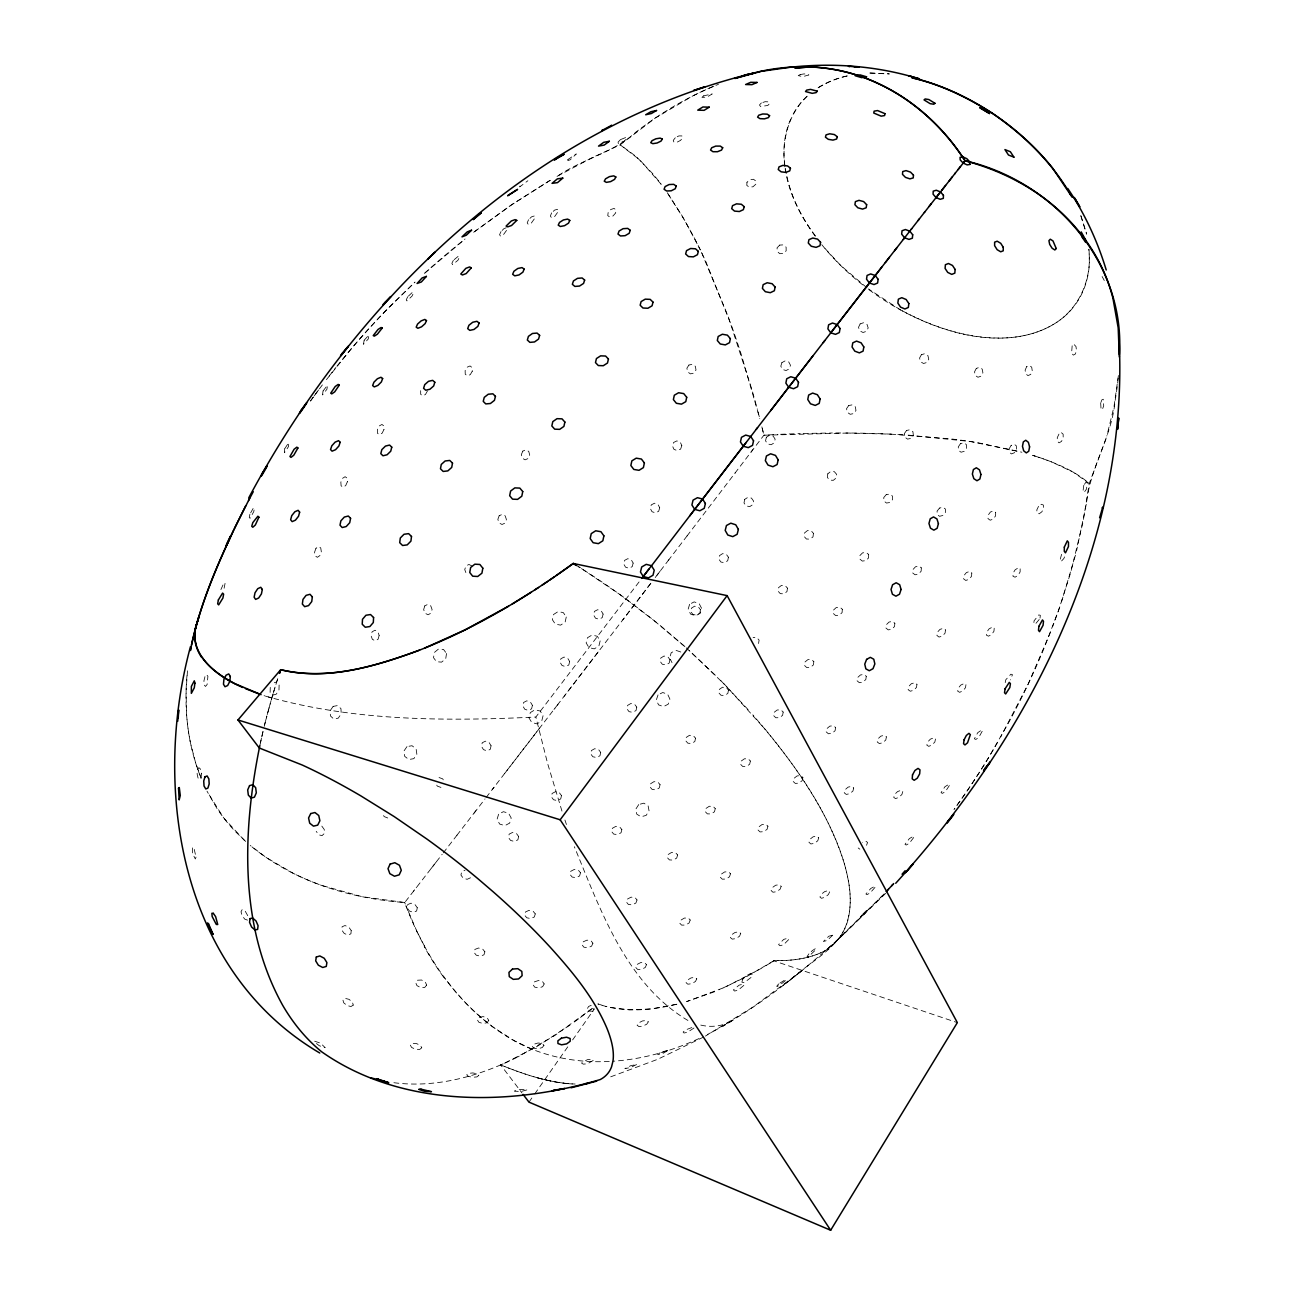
<?xml version="1.0" encoding="UTF-8"?>
<svg xmlns="http://www.w3.org/2000/svg" width="1295" height="1295" viewBox="0 0 1295 1295"><rect width="100%" height="100%" fill="white"/><g stroke="black" fill="none" stroke-linecap="round" stroke-linejoin="round"><path stroke-width="0.75" stroke-dasharray="5 3.75" d="M270.267 687.386L270.121 692.372L272.614 695.205L276.272 694.185L278.975 689.911L279.121 684.909L276.628 682.109L277.373 679.843M186.966 675.812C183.987 709.854 187.807 744.819 200.515 776.692M187.484 670.81L186.108 690.818L186.448 712.234A320.852 254.581 -29 0 0 190.559 743.33L195.691 763.143L201.243 778.327M1118.411 375.518L1114.024 406.517L1106.836 436.01M1040.014 618.136L1040.338 615.303L1038.736 614.915L1034.09 620.823L1033.766 623.656L1035.352 624.06L1039.335 619.35M1086.764 501.116C1090.827 466.378 1112.081 436.01 1115.108 400.641A321.387 253.723 -41.9 0 0 1118.508 374.385M758.546 643.502L759.097 640.151L756.83 637.626L753.091 637.399M1086.262 504.289L1076.566 550.828M1005.228 682.594L1005.794 679.762L1010.909 674.177L1012.48 674.695L1010.343 679.859M259.971 744.965L263.468 729.506M260.424 742.877L261.558 737.713M261.849 736.434L263.047 731.286M519.91 186.059L519.7 186.901L527.874 180.75M264.212 726.398L266.867 715.908M264.585 724.876L265.232 722.302M265.556 721.024L271.06 700.611M1075.449 555.215L1061.495 601.916M267.207 714.63L268.583 709.53M268.923 708.252L273.536 692.226M271.432 699.349L271.804 698.07L264.083 695.658M272.015 697.341L272.452 695.884M272.662 695.14L273.099 693.683M273.358 692.793L276.677 682.028L272.954 683.129M273.747 691.498L274.2 690.025M274.637 688.568L275.09 687.111M1105.898 439.134L1089.241 483.504L1083.073 521.869L1070.674 572.6L1058.582 610.35L1044.256 647.775A1106.108 921.91 7.6 0 1 1009.194 721.639L988.425 757.883A989.461 836.295 9.9 0 1 965.358 793.463L954.383 808.986M220.911 589.549L224.003 582.701L225.071 583.397L223.501 591.2M276.903 681.299L277.761 678.629M1059.812 606.821L1052.576 626.796M866.517 845.295L867.585 842.446L865.886 841.232L862.438 842.333M1050.633 631.863L1028.311 683.776L1000.744 736.92M1061.592 554.309L1059.828 560.897L1061.447 561.123L1063.794 558.598L1065.494 554.827M427.447 390.993L425.472 394.489L422.672 395.865L420.681 394.295L420.665 390.685M997.7 742.245L994.609 747.555A1002.735 846.137 9.6 0 1 960.809 800.002L953.978 809.504M528.975 1102.126L533.572 1095.57M534.722 1093.935L568.246 1046.15M572.617 1039.934L594.437 1008.821M310.509 400.948L313.244 397.176M314.151 395.914L324.397 382.203M265.426 696.095C352.985 721.283 445.545 721.299 535.855 717.041L639.73 581.066M734.977 473.144L763.904 435.201L777.971 434.408M750.938 452.214L752.913 449.624M668.171 560.638L688.114 534.544M687.03 535.968L735.301 472.74M326.421 379.645L352.467 347.368A1022.386 875.695 55.6 0 1 386.218 310.25L415.064 282.067M650.851 583.252L594.955 656.177A1488.861 26.353 -53 0 1 567.275 692.194L553.969 709.482M655.221 577.554L669.385 559.052M558.08 704.14L492.181 789.659M474.051 813.13L485.01 798.934M486.143 797.461L494.107 787.166M456.908 835.275L475.945 810.67M431.041 868.654L442.178 854.295M443.295 852.855L457.88 834.029M436.107 862.13L413.429 891.348M251.991 846.881C294.985 881.717 350.119 898.536 404.736 902.518L416.537 887.334M329.157 376.036L335.907 367.472M336.878 366.242L348.711 351.803A1033.766 884.339 55.9 0 1 390.216 306.17L414.788 282.278M791.164 979.198C811.301 960.372 843.239 946.58 848.694 916.552C852.175 899.054 849.212 880.972 844.437 864.024C827.149 807.481 790.873 759.097 752.8 714.824M884.21 893.825L845.23 932.821M882.656 895.476L833.818 943.31M885.78 893.291L837.881 939.668M693.958 1028.036L687.58 1032.212L684.035 1033.021L683.145 1032.099L685.411 1029.994L693.035 1027.113M843.79 934.148C802.155 972.318 757.543 1008.222 707.345 1034.527M425.035 272.873L464.84 239.186M832.394 944.589L828.12 948.393L833.349 944.33M592.382 1008.303L554.746 1035.531L517.773 1056.963M591.41 1009.08L579.95 1017.854M782.957 985.511L802.916 970.004L752.962 1007.073L705.435 1036.081M785.677 983.439L788.412 981.335M473.679 232.274L512.885 203.898L550.359 180.215M828.12 948.393C850.75 933.549 853.13 903.02 847.982 878.803A382.494 146.011 37.7 0 0 833.737 834.886L829.302 825.287A371.6 142.207 37.6 0 0 812.726 795.049L806.137 784.56A382.333 145.898 37.7 0 0 765.717 729.943L725.103 684.942L689.183 650.446M474.553 231.627L510.133 205.775L550.213 180.296M578.298 1019.084L571.645 1023.94M569.978 1025.138L536.276 1046.943L503.933 1063.503M772.079 961.894L773.779 960.825L957.345 1022.629M773.779 960.825L747.053 976.398L719.372 989.736M770.379 962.946L763.532 967.106M761.816 968.126L725.038 987.243L687.111 1001.44M557.044 176.379L591.702 157.877L620.192 144.83L655.399 117.974L692.696 95.976A341.411 257.236 -63.4 0 1 718.45 84.337M558.274 175.618C582.977 158.929 613.684 152.616 635.732 132.22C660.078 113.393 686.706 97.384 715.212 85.664M731.076 1021.286C721.542 1026.644 709.919 1027.615 699.446 1024.75M703.671 1037.004L657.666 1059.31L608.958 1077.472M516.964 1057.368C479.053 1076.274 436.269 1088.269 393.712 1082.685M470.49 877.783L467.155 879.305L463.189 878.172L460.939 875.048L461.684 871.762L465.018 870.24M698.863 1038.606C671.765 1051.054 642.547 1059.294 612.729 1061.236M503.124 1063.859L500.647 1064.927L521.901 1092.834M591.2 1005.341L588.594 1006.458L587.121 1009.032L588.934 1011.039L592.997 1011.265M714.694 991.695L686.334 1001.666M676.848 1004.208L651.822 1008.805M676.217 1004.37C650.673 1010.456 623.024 1013.046 597.885 1003.916L606.287 1006.571M847.383 75.919L844.372 76.615A179.924 113.361 37.3 0 0 818.699 87.429M650.187 1008.983L629.354 1009.776L608.472 1007.105M761.865 426.864L763.904 435.201L849.067 433.016A327.052 88.044 -2.4 0 1 890.831 434.149L894.376 434.311M780.464 434.294L800.197 433.55M609.249 1061.447C573.021 1063.389 535.871 1055.15 505.196 1035.401M803.272 433.469L832.377 432.983M869.803 73.038L889.098 73.783M835.728 432.967L842.511 432.983M845.926 432.999L890.911 434.149M314.685 1041.212L320.561 1043.187L325.207 1047.704L319.347 1045.745L315.802 1043.074M870.224 73.022L889.357 74.009M890.814 434.149L950.368 438.843A256.442 67.21 -2.3 0 1 977.709 442.68L1020.606 451.858M572.487 1083.996C547.591 1082.312 523.649 1074.219 500.647 1064.927C524.443 1074.51 549.29 1083.089 575.142 1084.028M897.823 434.489L904.736 434.893M908.167 435.104L970.489 441.53L1021.917 452.23M502.347 1033.572C455.824 1002.864 423.627 954.285 404.736 902.518L362.082 896.69L321.419 885.343A323.102 258.142 -28.9 0 1 292.816 873.105L266.365 857.614L250.243 845.441M680.814 652.016L675.86 650.317L671.231 652.729L669.628 657.844L672.008 662.668M247.523 920.13L244.804 919.175L242.1 915.711L241.016 911.745L242.165 909.624L244.884 910.579L248.3 916.682M440.947 787.425L437.305 786.097L435.233 782.649M439.054 777.534L442.696 778.862L444.752 782.293M387.723 817.987L384.162 816.578L382.074 813.017M532.213 1049.274L514.374 1040.792L493.492 1027.421A338.934 259.227 -73.6 0 1 444.039 976.997M902.34 310.849C935.087 328.234 971.897 340.18 1009.355 337.704A181.802 115.174 37.8 0 0 1060.751 319.46C1081.762 303.176 1092.203 275.495 1088.674 249.368M471.979 565.964L468.936 564.458L465.941 565.947L464.743 569.557L466.07 573.167M687.92 1020.46C625.971 983.633 600.524 909.916 574.349 846.736M900.64 310.023L868.492 288.963M578.752 566.854L580.111 567.712M581.471 568.57L619.35 594.13L656.468 622.442M1104.279 280.497L1102.11 276.515M858.196 847.966L859.864 849.196M866.938 287.814L840.536 265.329L823.814 247.167M660.175 625.469L684.327 646.108M245.726 841.442L235.577 831.762A252.671 200.126 -26.9 0 1 216.945 808.42L206.99 791.148M684.893 646.658L652.534 619.285L626.019 598.954A320.869 125.146 37.5 0 0 576.631 565.543M686.253 647.872L717.333 677.107M244.253 840.212L223.646 817.857L207.508 792.151M720.7 680.474L749.692 711.311M821.775 244.658L825.223 248.85A171.07 108.068 37.7 0 0 864.283 286.098M661.227 184.359L639.924 159.997L620.192 144.83L636.153 156.501L652.615 173.579A301.735 86.393 74.4 0 1 660.968 184.036M815.429 235.949C801.896 218.013 791.115 197.455 786.712 175.294M815.202 236.143C801.702 217.77 790.759 197.034 786.194 174.55M321.824 826.113L324.268 829.512L324.365 833.462L322.034 835.647L318.667 834.773L316.223 831.341M593.061 1008.481L593.871 1009.631M667.233 192.696L681.817 215.375L694.136 237.584A231.934 64.96 74.1 0 1 706.099 262.205L731.756 326.372A303.888 87.51 74.2 0 1 741.598 355.526L759.76 418.528M668.188 194.04L685.023 220.878L700.174 249.611M701.518 252.412L728.081 316.207L751.731 389.002M417.217 932.141L405.902 905.723M1080.807 215.488L1086.537 233.408M404.736 902.518L405.286 904.056M564.928 820.026L566.433 824.494M561.965 811.107L547.607 763.467L535.855 717.041M1080.92 216.055L1086.586 234.314M752.589 391.98L757.316 409.155M758.028 411.842L760.003 419.434M762.237 428.273L763.904 435.201M786.292 173.498C780.691 148.747 785.369 121.163 802.026 101.496A180.798 113.895 37.3 0 1 807.319 96.057M785.159 168.722L785.774 172.591M784.851 166.796L784.22 161.082A170.163 107.177 37.6 0 1 791.714 117.068M1089.079 249.077L1089.37 263.986A171.086 108.359 37.6 0 1 1074.332 305.895M828.492 948.685A339.759 130.876 37.3 0 1 773.536 960.582A342.527 131.993 37.3 0 0 828.541 948.717M443.764 977.32A363.28 278.668 -73.1 0 1 424.193 946.532M424.582 946.176A350.556 267.434 -73.9 0 1 417.33 932.06M818.084 87.801A180.798 113.895 37.3 0 1 847.286 75.903M424.436 273.407A1150.122 971.541 58.5 0 1 465.034 239.025M310.46 401.013A1147.37 968.191 58.2 0 1 320.642 387.173M660.029 571.257A1891.364 37.102 -53 0 1 655.367 577.36M650.705 583.462A1891.364 37.102 -53 0 1 622.765 619.916M539.74 727.968A1886.087 36.762 -53.1 0 1 503.205 775.365M567.793 1083.656A294.985 86.279 37.8 0 1 536.405 1077.489M598.144 652.016A1520.087 27.13 -53 0 1 564.102 696.322M806.914 96.429A179.924 113.361 37.3 0 0 797.429 107.275A174.194 109.751 37.5 0 0 791.682 117.036M868.977 289.675A174.857 110.609 37.7 0 0 879.111 296.863A181.073 114.818 37.8 0 0 949.073 330.419C970.182 336.781 992.537 339.873 1014.519 337.169A180.911 114.607 37.8 0 0 1066.611 314.523A175.035 110.852 37.7 0 0 1074.364 305.911M1020.152 568.861L1020.12 571.937L1018.016 575.385L1015.07 577.198L1013.014 576.291L1013.046 573.216L1015.15 569.784L1018.097 567.971L1020.152 568.861M995.677 512.464L995.596 515.847L993.297 519.052L990.157 520.202L988.004 518.631L988.085 515.248L990.384 512.043L993.524 510.894L995.677 512.464M868.67 554.519L868.573 557.902L865.918 560.622L862.276 561.075L859.767 558.987L859.88 555.587L862.519 552.884L866.161 552.431L868.67 554.519M567.922 159.528L567.857 160.629L570.269 159.771L576.291 153.943L567.922 159.528M921.328 567.874L921.15 571.192L918.543 574.057L915.047 574.786L912.7 572.957L912.878 569.638L915.484 566.789L918.981 566.044L921.328 567.874M746.972 182.271L746.794 185.363L749.287 187.225L753.01 186.755L755.794 184.23L755.989 181.138L753.496 179.277L749.756 179.746L746.972 182.271M842.349 609.297L842.074 612.616L839.289 615.206L835.599 615.53L833.203 613.409L833.462 610.091L836.262 607.517L839.937 607.177L842.349 609.297M971.8 573.021L971.541 576.291L969.048 579.367L965.762 580.435L963.642 578.881L963.917 575.611L966.41 572.552L969.68 571.467L971.8 573.021M1100.669 403.101L1101.09 409.673L1102.482 409.139L1103.696 405.853L1103.275 399.265L1101.883 399.831L1100.669 403.101M201.453 773.245L201.113 777.518L199.689 779.477L198.022 777.971L197.115 773.86L197.471 769.57L198.896 767.627L200.547 769.149L201.453 773.245M994.204 628.237L993.945 631.28L991.549 634.582L988.457 636.185L986.45 635.181L986.725 632.138L989.105 628.852L992.197 627.233L994.204 628.237M351.22 930.522L350.913 933.808L348.015 935.039L344.227 933.468L341.767 930.037L342.09 926.751L344.988 925.536L348.776 927.107L351.22 930.522M894.861 623.267L894.537 626.505L891.786 629.257L888.224 629.888L885.942 628.043L886.282 624.789L889.018 622.053L892.579 621.422L894.861 623.267M827.78 473.857L827.359 477.434L829.658 480.105L833.332 480.316L836.23 477.936L836.651 474.358L834.352 471.688L830.678 471.477L827.78 473.857M945.463 629.92L945.075 633.109L942.404 636.072L939.037 637.059L936.932 635.489L937.337 632.3L940.008 629.354L943.375 628.366L945.463 629.92M813.454 533.346L813.001 536.842L810.071 539.173L806.38 538.995L804.098 536.389L804.551 532.909L807.465 530.578L811.156 530.756L813.454 533.346M608.164 212.493L607.76 215.617L609.783 217.042L613.037 215.957L615.627 212.995L616.048 209.871L614.04 208.43L610.771 209.515L608.164 212.493M866.274 676.298L865.821 679.503L862.939 682.141L859.313 682.692L857.096 680.798L857.549 677.609L860.43 674.97L864.04 674.436L866.274 676.298M916.957 684.262L916.504 687.37L913.736 690.267L910.272 691.222L908.151 689.701L908.604 686.593L911.356 683.711L914.82 682.756L916.957 684.262M787.457 588.14L786.971 591.556L783.977 593.838L780.27 593.644L777.987 591.087L778.489 587.687L781.468 585.405L785.175 585.599L787.457 588.14M813.843 661.68L813.357 664.95L810.395 667.378L806.688 667.54L804.405 665.339L804.907 662.053L807.87 659.641L811.577 659.479L813.843 661.68M446.532 653.457L445.723 658.718L441.579 662.134L436.528 661.713L433.534 657.714L434.343 652.47L438.471 649.054L443.521 649.459L446.532 653.457M965.957 684.699L965.487 687.71L962.865 690.866L959.66 692.323L957.717 691.222L958.187 688.228L960.793 685.071L963.998 683.614L965.957 684.699M783.184 712.088L782.601 715.326L779.541 717.673L775.786 717.754L773.552 715.536L774.151 712.315L777.21 709.968L780.95 709.887L783.184 712.088M835.631 727.596L835.048 730.752L832.037 733.31L828.363 733.763L826.194 731.853L826.777 728.697L829.787 726.155L833.446 725.702L835.631 727.596M728.47 690.057L727.855 693.359L724.747 695.512L720.959 695.253L718.709 692.712L719.34 689.409L722.448 687.256L726.22 687.532L728.47 690.057M249.919 514.212L249.255 517.595L250.113 518.259L253.739 511.703L254.403 508.336L253.561 507.656L249.919 514.212M728.405 557.206L727.725 560.703L724.633 562.694L720.927 562.046L718.806 559.116L719.486 555.636L722.578 553.645L726.268 554.292L728.405 557.206M700.449 609.718L699.769 613.166L696.661 615.141L692.922 614.494L690.769 611.612L691.449 608.181L694.557 606.206L698.296 606.837L700.449 609.718M886.395 736.871L885.796 739.931L882.866 742.715L879.321 743.557L877.249 741.986L877.864 738.927L880.794 736.159L884.323 735.301L886.395 736.871M417.281 907.73L416.634 910.984L413.38 912.36L409.43 911.049L407.099 907.811L407.747 904.557L411.001 903.182L414.95 904.493L417.281 907.73M744.706 499.384L743.994 502.929L746.082 505.908L749.756 506.604L752.848 504.613L753.56 501.068L751.472 498.089L747.798 497.393L744.706 499.384M669.936 659.576L669.24 662.975L666.083 664.918L662.312 664.254L660.142 661.373L660.838 657.973L663.995 656.047L667.751 656.711L669.936 659.576M695.528 738.182L694.848 741.452L691.643 743.524L687.823 743.184L685.605 740.643L686.285 737.373L689.474 735.317L693.294 735.641L695.528 738.182M636.768 707.119L636.055 710.486L632.85 712.363L629.046 711.651L626.877 708.77L627.589 705.403L630.794 703.541L634.582 704.237L636.768 707.119M750.372 761.023L749.692 764.196L746.519 766.462L742.731 766.478L740.53 764.244L741.226 761.055L744.382 758.805L748.17 758.789L750.372 761.023M566.255 617.019L565.122 622.183L560.589 625.129L555.312 624.093L552.382 619.706L553.515 614.526L558.048 611.596L563.325 612.632L566.255 617.019M491.064 745.774L490.287 749.287L487.163 750.89L483.488 749.643L481.449 746.276L482.242 742.763L485.366 741.177L489.024 742.407L491.064 745.774M935.492 739.008L934.844 741.986L932.028 745.03L928.709 746.341L926.848 745.175L927.511 742.213L930.312 739.186L933.614 737.859L935.492 739.008M600.702 752.411L599.957 755.746L596.704 757.543L592.867 756.766L590.666 753.852L591.427 750.517L594.664 748.72L598.517 749.497L600.702 752.411M766.365 437.241L765.555 440.818L767.547 443.91L771.189 444.719L774.329 442.744L775.122 439.151L773.131 436.059L769.505 435.266L766.365 437.241M802.9 777.518L802.188 780.626L799.064 783.086L795.324 783.443L793.204 781.5L793.916 778.392L797.04 775.948L800.763 775.575L802.9 777.518M532.407 705.322L531.597 708.818L528.457 710.453L524.799 709.271L522.791 705.969L523.601 702.473L526.757 700.838L530.4 702.019L532.407 705.322M561.48 795.583L560.719 798.902L557.417 800.618L553.532 799.743L551.33 796.781L552.107 793.463L555.393 791.747L559.278 792.621L561.48 795.583M660.061 784.657L659.317 787.878L656.031 789.869L652.162 789.448L649.944 786.874L650.705 783.653L653.975 781.662L657.86 782.083L660.061 784.657M518.647 836.505L517.87 839.824L514.552 841.459L510.618 840.471L508.385 837.428L509.178 834.126L512.496 832.491L516.414 833.478L518.647 836.505M204.95 676.654L203.93 680.879L204.157 684.942L205.484 686.447L207.119 684.521L207.912 676.265L206.601 674.744L204.95 676.654M569.654 661.486L568.813 664.966L565.656 666.634L562.03 665.5L560.055 662.231L560.897 658.734L564.053 657.067L567.679 658.216L569.654 661.486M543.058 715.73L541.747 721.04L537.069 723.856L531.792 722.561L528.991 717.883L530.319 712.59L534.981 709.773L540.258 711.068L543.058 715.73M600.152 640.912L598.857 646.124L594.211 648.876L588.966 647.549L586.166 642.951L587.461 637.755L592.09 635.003L597.351 636.314L600.152 640.912M715.261 808.614L714.484 811.755L711.198 813.94L707.345 813.859L705.192 811.577L705.985 808.436L709.255 806.283L713.092 806.348L715.261 808.614M603.114 614.089L602.24 617.602L599.083 619.285L595.49 618.168L593.563 614.898L594.437 611.386L597.61 609.718L601.204 610.835L603.114 614.089M853.696 787.975L852.936 791.002L849.844 793.673L846.25 794.418L844.243 792.799L845.004 789.788L848.095 787.117L851.689 786.373L853.696 787.975M621.859 829.545L621.033 832.734L617.666 834.627L613.733 834.109L611.531 831.487L612.357 828.298L615.724 826.42L619.641 826.938L621.859 829.545M742.634 979.392L741.905 982.177L744.236 982.63L751.602 977.029L752.346 974.245L750.032 973.775L746.001 975.912L742.634 979.392M633.158 563.098L632.235 566.611L629.062 568.295L625.517 567.145L623.656 563.875L624.595 560.363L627.767 558.695L631.312 559.828L633.158 563.098M767.935 826.226L767.093 829.286L763.84 831.649L760.052 831.924L757.98 829.949L758.821 826.89L762.075 824.526L765.847 824.251L767.935 826.226M580.484 872.765L579.61 875.922L576.162 877.686L572.163 877.055L569.962 874.368L570.852 871.227L574.284 869.447L578.282 870.094L580.484 872.765M379.16 635.44L378.091 639.212L375.291 640.831L372.361 639.341L371.034 635.635L372.102 631.847L374.919 630.244L377.849 631.733L379.16 635.44M982.177 731.303L978.761 737.486L975.863 739.429L974.374 738.797L977.774 732.646L980.671 730.704L982.177 731.303M677.593 854.927L676.718 858.035L673.319 860.09L669.418 859.912L667.281 857.598L668.171 854.506L671.555 852.45L675.456 852.628L677.593 854.927M689.587 604.296L688.131 609.362L690.623 614.121L695.609 615.772L700.142 613.361L701.582 608.294L699.106 603.551L694.136 601.884L689.587 604.296M659.705 507.737L658.686 511.25L655.497 512.885L652 511.703L650.252 508.368L651.288 504.872L654.477 503.221L657.973 504.419L659.705 507.737M902.777 791.553L901.919 794.466L898.908 797.38L895.525 798.594L893.744 797.38L894.602 794.466L897.597 791.553L900.98 790.338L902.777 791.553M284.69 448.766L284.431 452.748L288.51 446.565L288.769 442.582L284.69 448.766M535.272 913.881L534.349 916.957L530.821 918.576L526.757 917.783L524.54 915.047L525.479 911.971L528.991 910.353L533.038 911.146L535.272 913.881M424.76 605.914L423.659 609.589L425.019 613.247L428.062 614.736L430.992 613.183L432.093 609.524L430.733 605.866L427.706 604.376L424.76 605.914M1083.802 485.236L1082.911 491.938L1084.498 491.906L1086.473 489.089L1087.379 482.371L1085.777 482.42L1083.802 485.236M498.607 814.215L497.07 819.33L499.66 824.057L504.872 825.627L509.647 823.118L511.201 817.987L508.611 813.26L503.399 811.69L498.607 814.215M1072.163 345.814L1071.58 353.227L1073.377 355.121L1075.417 353.956L1076.485 350.395L1075.983 346.526L1074.186 344.632L1072.163 345.814M484.88 951.809L483.974 954.787L480.396 956.196L476.269 955.192L474.019 952.375L474.941 949.397L478.502 948.005L482.614 949.008L484.88 951.809M781.905 362.616L780.804 366.177L782.536 369.464L786.081 370.548L789.367 368.8L790.468 365.239L788.736 361.936L785.191 360.852L781.905 362.616M818.699 837.784L817.776 840.746L814.539 843.32L810.88 843.968L808.954 842.317L809.877 839.354L813.114 836.797L816.756 836.149L818.699 837.784M730.493 873.769L729.522 876.764L726.123 879.03L722.286 879.192L720.263 877.184L721.234 874.19L724.633 871.94L728.47 871.762L730.493 873.769M658.038 694.897L656.306 700.012L658.556 704.868L663.477 706.601L668.171 704.221L669.903 699.106L667.653 694.266L662.749 692.517L658.038 694.897M681.817 445.593L680.62 449.09L677.382 450.644L673.983 449.349L672.429 445.949L673.627 442.453L676.88 440.899L680.264 442.194L681.817 445.593M315.964 548.287L314.572 552.188L315.154 555.911L317.372 557.303L319.93 555.539L321.322 551.67L320.739 547.947L318.521 546.539L315.964 548.287M499.158 515.782L497.847 519.344L499.044 522.953L502.055 524.475L505.099 523.05L506.41 519.505L505.212 515.896L502.201 514.358L499.158 515.782M637.027 899.976L635.91 903.004L632.332 904.865L628.383 904.46L626.391 902.032L627.525 899.021L631.086 897.16L635.036 897.564L637.027 899.976M949.332 785.563L945.431 791.553L942.436 793.366L941.06 792.686L944.945 786.712L947.94 784.899L949.332 785.563M323.054 390.977L322.504 394.959L326.939 389.212L327.522 385.214L323.054 390.977M781.176 886.33L780.092 889.228L776.676 891.672L772.969 892.239L771.124 890.588L772.225 887.69L775.624 885.246L779.331 884.695L781.176 886.33M690.219 920.033L689.102 922.963L685.541 925.067L681.639 925.132L679.681 923.108L680.798 920.195L684.343 918.074L688.244 918.009L690.219 920.033M196.031 857.112L195.318 858.957L192.372 853.162L192.583 847.092L194.088 848.727L196.031 857.112M551.638 212.882L550.359 216.038L551.508 217.689L554.389 216.912L558.598 210.988L557.465 209.321L554.584 210.098L551.638 212.882M740.724 933.42L739.558 936.204L736.046 938.567L732.242 939.134L730.38 937.564L731.562 934.796L735.058 932.432L738.862 931.866L740.724 933.42M522.824 451.113L521.318 454.61L522.273 458.22L525.122 459.822L528.198 458.495L529.704 455.014L528.748 451.405L525.899 449.786L522.824 451.113M528.57 219.713L527.211 222.821L528.231 224.391L531.015 223.485L535.304 217.544L534.301 215.974L531.517 216.864L528.57 219.713M364.17 340.261L363.442 344.308L368.233 339.015L368.994 334.952L364.17 340.261M347.368 481.805L345.716 485.56L343.11 487.228L341.103 485.819L340.844 482.145L342.511 478.357L345.117 476.706L347.125 478.13L347.368 481.805M1026.676 366.647L1025.138 370.127L1025.689 373.834L1028.003 375.599L1030.723 374.401L1032.261 370.92L1031.71 367.197L1029.395 365.433L1026.676 366.647M592.9 943.229L591.605 946.143L587.865 947.778L583.867 947.179L581.957 944.686L583.268 941.773L587.007 940.138L590.989 940.737L592.9 943.229M646.513 964.694L645.234 967.494L641.511 969.421L637.528 969.356L635.635 967.333L636.913 964.532L640.636 962.606L644.602 962.671L646.513 964.694M501.019 231.578L499.579 234.67L500.469 236.111L503.156 235.075L507.494 229.069L506.62 227.612L503.933 228.648L501.019 231.578M829.674 891.834L828.379 894.586L824.996 897.257L821.499 898.293L819.945 897.063L821.24 894.311L824.624 891.64L828.104 890.604L829.674 891.834M1058.954 434.1L1057.27 437.678L1057.319 441.287L1059.067 442.841L1061.511 441.401L1063.195 437.823L1063.146 434.214L1061.382 432.659L1058.954 434.1M407.731 296.749L406.274 299.825L406.938 300.909L412.053 296.086L413.51 293.01L412.862 291.909L407.731 296.749M1038.525 506.345L1036.809 509.971L1037.085 513.063L1039.189 513.807L1041.908 511.768L1043.64 508.126L1043.349 505.018L1041.245 504.289L1038.525 506.345M453.347 260.311L451.858 263.387L452.603 264.633L457.961 260.263L459.45 257.187L458.721 255.924L453.347 260.311M860.139 323.912L858.52 327.295L859.718 330.84L863.053 332.491L866.565 331.277L868.184 327.894L866.986 324.349L863.652 322.698L860.139 323.912M913.687 837.525L909.284 843.32L906.225 845.036L904.995 844.34L909.381 838.577L912.441 836.861L913.687 837.525M383.951 429.568L382.106 433.21L379.419 434.731L377.46 433.242L377.395 429.6L379.241 425.958L381.928 424.452L383.887 425.942L383.951 429.568M696.775 978.874L695.447 981.481L691.757 983.698L687.855 984.2L686.059 982.711L687.402 980.105L691.077 977.903L694.962 977.401L696.775 978.874M976.3 368.427L974.552 371.794L975.248 375.453L977.968 377.25L981.141 376.149L982.905 372.782L982.209 369.124L979.473 367.327L976.3 368.427M921.376 354.733L919.58 358.035L920.47 361.661L923.513 363.49L926.945 362.438L928.758 359.12L927.868 355.477L924.808 353.664L921.376 354.733M544.175 983.941L542.67 986.677L538.752 987.988L534.705 987.13L532.925 984.572L534.43 981.853L538.348 980.558L542.378 981.416L544.175 983.941M472.27 371.212L470.295 374.627L467.382 375.874L465.245 374.223L465.132 370.629L467.123 367.197L470.053 365.951L472.173 367.618L472.27 371.212M788.655 939.603L783.507 944.783L779.978 945.722L778.586 944.541L783.718 939.377L787.247 938.422L788.655 939.603M1011.152 445.399L1009.161 448.75L1009.307 452.279L1011.508 453.93L1014.487 452.7L1016.478 449.333L1016.316 445.804L1014.115 444.169L1011.152 445.399M874.967 887.431L870.062 893L866.97 894.651L865.918 893.987L870.823 888.451L873.915 886.8L874.967 887.431M638.743 804.551L635.829 809.1L636.784 814.166L641.057 816.773L646.14 815.397L649.054 810.848L648.099 805.798L643.825 803.175L638.743 804.551M688.924 365.044L686.9 368.185L687.548 371.843L690.478 373.883L693.974 373.106L695.998 369.965L695.35 366.307L692.42 364.267L688.924 365.044M648.277 1021.836L646.788 1024.167L642.887 1026.126L638.872 1026.563L637.124 1025.203L638.645 1022.872L642.53 1020.929L646.513 1020.492L648.277 1021.836M960.437 443.699L958.284 446.888L958.543 450.417L961.084 452.23L964.419 451.259L966.588 448.07L966.313 444.525L963.755 442.728L960.437 443.699M808.922 953.865L807.044 956.633L807.918 957.183L816.417 949.122L815.559 948.539L812.451 950.514L808.922 953.865M406.986 746.6L403.959 750.987L404.704 756.345L408.799 759.517L413.833 758.66L416.86 754.257L416.116 748.898L412.02 745.726L406.986 746.6M333.139 706.406L330.16 710.696L330.403 715.908L333.754 719L338.238 718.158L341.216 713.869L340.957 708.656L337.606 705.565L333.139 706.406M848.727 405.545L846.574 408.621L847.189 412.231L850.184 414.287L853.826 413.558L855.963 410.483L855.364 406.857L852.353 404.817L848.727 405.545M906.581 430.474L904.363 433.566L904.784 437.127L907.568 439.118L911.113 438.341L913.331 435.249L912.91 431.672L910.11 429.697L906.581 430.474M488.765 1020.379L487.033 1022.726L482.922 1023.519L478.875 1022.257L477.256 1019.715L479.021 1017.368L483.1 1016.591L487.13 1017.838L488.765 1020.379M543.949 1045.356L542.281 1047.542L538.17 1048.772L534.009 1048.286L532.261 1046.392L533.945 1044.207L538.056 1042.993L542.2 1043.462L543.949 1045.356M743.832 985.382L738.15 990.157L734.605 991.047L733.407 989.93L739.089 985.155L742.634 984.281L743.832 985.382M675.294 137.756L673.254 140.378L673.967 142.223L676.994 142.223L680.555 140.394L682.594 137.788L681.898 135.926L678.871 135.91L675.294 137.756M832.717 935.168L827.246 940.461L823.361 941.497L828.816 936.22L832.717 935.168M939.522 508.061L937.111 511.072L937.111 514.487L939.539 516.3L942.97 515.459L945.399 512.448L945.382 509.032L942.954 507.219L939.522 508.061M861.839 915.063C853.373 926.783 879.515 897.322 861.839 915.063M426.638 985.123L424.728 987.454L420.697 987.648L416.941 985.608L415.646 982.533L417.573 980.218L421.587 980.024L425.343 982.047L426.638 985.123M886.233 494.641L883.773 497.523L883.87 500.987L886.492 503.043L890.102 502.46L892.579 499.579L892.465 496.098L889.827 494.059L886.233 494.641M593.223 1060.443L587.412 1063.826L583.252 1064.134L581.52 1063.049L587.331 1059.682L591.475 1059.375L593.223 1060.443M761.379 102.953L759.469 104.96L760.553 106.514L767.789 105.462L769.716 103.471L768.631 101.9L765.183 101.69L761.379 102.953M620.483 139.617L618.087 142.061L618.282 143.47L624.449 140.993L626.829 138.549L626.667 137.141L620.483 139.617M779.736 245.079L777.097 247.766L777.113 251.327L779.784 253.69L783.524 253.48L786.146 250.793L786.13 247.232L783.475 244.868L779.736 245.079M703.557 95.879L701.971 97.4L706.973 97.093L712.218 93.92L703.557 95.879M778.716 983.909C769.117 994.139 799.776 970.02 778.716 983.909M421.749 1047.768L419.774 1049.403L415.582 1049.274L411.632 1047.461L410.24 1045.033L412.231 1043.414L416.407 1043.543L420.357 1045.34L421.749 1047.768M478.778 1075.433L476.948 1076.89L472.643 1077.294L468.401 1076.42L466.734 1074.785L468.58 1073.345L472.869 1072.94L477.094 1073.814L478.778 1075.433M660.126 1052.722L657.65 1054.583L662.279 1053.822L669.11 1049.776L660.126 1052.722M636.557 1064.555L630.665 1067.517L624.886 1068.618L630.778 1065.656L636.557 1064.555M353.244 1005.098L351.026 1006.523L347.06 1005.551L343.677 1002.751L342.867 999.772L345.085 998.364L349.035 999.335L352.418 1002.12L353.244 1005.098M732.954 1020.136L723.063 1026.077L732.954 1020.136M526.806 1089.937L520.655 1091.62L514.471 1091.07L520.606 1089.386L526.806 1089.937M800.245 74.543L798.206 75.612L802.884 76.632L808.922 74.916L804.244 73.88L800.245 74.543M1034.883 456.034L1032.601 455.306A324.932 86.992 -2.5 0 1 1051.928 462.088L1073.345 472.206L1089.241 483.504C1073.733 469.972 1054.195 462.364 1034.883 456.034"/><path stroke-width="1.5" d="M1119.414 354.571C1125.468 262.059 1052.819 180.539 965.05 160.774C950.303 137.998 931.574 117.715 909.527 101.819A339.177 254.047 -63.6 0 0 875.954 82.508C837.282 64.685 792.605 62.532 751.715 73.54C530.675 127.978 353.794 301.233 248.737 497.863M1119.349 356.999L1118.184 327.829L1112.891 297.996A250.793 195.642 -43.6 0 0 1103.032 269.991C1093.498 249.174 1079.82 230.38 1063.373 214.501A319.088 250.291 -41.6 0 0 1040.371 195.48C1017.643 179.438 991.889 167.913 965.05 160.774C933.339 110.852 880.211 73.248 820.447 67.599A273.018 203.25 -61.9 0 0 791.067 67.13L761.25 71.322L734.832 78.477M178.241 717.964L178.678 709.87L177.69 721.299M190.948 647.678L190.397 650.576C198.621 608.585 215.617 568.894 233.521 530.238M191.514 644.861C202.069 596.04 223.598 550.245 245.742 505.762M259.874 745.451C242.343 831.163 238.96 926.475 282.65 1005.244A282.019 193.376 -71.8 0 0 321.791 1051.88C401.499 1107.856 509.955 1106.302 600.135 1079.593A260.635 75.952 37.5 0 0 611.58 1066.74L612.988 1061.026A268.178 78.121 37.6 0 0 606.869 1028.117C593.871 997.571 572.293 971.703 550.262 947.276A267.45 77.684 37.5 0 0 493.104 891.737L478.033 878.803A260.489 75.871 37.5 0 0 426.864 839.031L394.247 816.627L360.803 795.858A290.031 83.576 37.5 0 0 302.302 765.054L259.324 748.024L237.972 719.971L280.691 669.709C327.489 680.911 375.744 666.31 419.564 650.122M190.478 646.593C151.402 791.245 181.365 971.606 319.768 1053.013M196.403 624.578C187.257 654.817 218.628 677.398 242.845 687.483M279.493 673.319L280.206 671.166M279.51 673.287L280.691 669.709C327.052 680.943 375.081 666.407 418.56 650.511C473.921 628.933 525.284 598.209 573.297 563.471L727.126 595.619L957.345 1022.629L830.662 1230.25L528.975 1102.126L523.067 1094.372M234.298 528.587L249.644 498.365M248.559 500.501L253.253 491.711M1102.207 507.883L1102.79 507.09L1099.601 517.773M830.662 1230.25L560.168 819.784L727.126 595.619M643.275 576.518L648.471 577.861L653.004 575.239L654.234 570.188L651.434 565.688L646.237 564.345L641.705 566.951L640.475 572.001L643.275 576.518L693.197 511.331A906.743 9.211 -52.7 0 1 746.098 442.518M641.753 578.412L648.795 569.217M757.51 427.706L689.62 515.993M756.28 429.292L776.207 403.441A836.602 8.725 -52.7 0 1 804.907 366.258L824.818 340.52M823.215 342.592L889.422 257.284M885.311 262.561L896.868 247.701M903.327 239.429L911.631 228.794M894.554 250.696L904.137 238.377M929.065 206.488L931.348 203.59M924.371 212.493L952.375 176.816M918.074 220.538L924.727 212.024M911.211 229.328L919.434 218.79M941.805 190.252L945.577 185.444M935.702 198.022L939.83 192.761M949.203 180.847L955.37 173.028M963.464 162.781L965.05 160.774L954.739 173.821M958.073 169.596L960.469 166.569M902.065 874.222L905.173 870.693M895.719 883.271C1029.687 735.965 1130.146 540.679 1118.961 337.186M891.607 885.845L893.712 883.546M886.476 891.381L892.822 884.534M886.33 891.559L888.451 889.276M430.248 256.62C420.972 265.702 441.886 245.5 432.579 254.597M576.032 565.154L573.297 563.471L556.283 575.514M554.568 576.712L549.371 580.257M547.639 581.423L542.216 585.049M534.819 589.889L538.526 587.477M531.096 592.284L512.27 603.956M508.466 606.238L464.921 629.969L425.003 647.969M602.677 130.099L601.77 130.601L611.661 125.291L610.738 125.793M734.945 78.396L751.715 73.54M571.063 1087.8L596.655 1081.147M588.577 1083.267L585.291 1083.721M792.394 67.049C832.086 62.953 872.587 65.737 911.081 76.437M378.609 1079.043L376.829 1078.945L388.775 1082.83L387.043 1081.778M854.457 67.146L859.346 67.162L848.387 66.239L849.439 66.644M384.793 1081.195L370.71 1077.829M911.89 77.894C940.51 84.24 967.187 97.4 991.873 112.973A174.372 109.978 37.4 0 1 1007.963 124.482A171.021 108.003 37.4 0 1 1052.527 167.978L1072.179 197.293M237.972 719.971L560.168 819.784M261.104 694.654L235.172 683.776A357.906 107.517 -4.2 0 1 202.117 657.358M259.34 694.055L245.419 688.616M1068.1 190.397C1048.837 159.269 1022.014 133.498 991.873 112.973A179.762 113.151 37.4 0 0 913.218 77.975M1067.744 188.471C1084.692 213.319 1097.545 241.242 1106.221 269.991M1069.168 191.951L1070.884 195.383M195.885 626.278L199.317 615.368L195.351 628.755L194.752 637.01A368.784 110.285 -3.6 0 0 195.594 643.162M573.297 563.487A320.869 125.146 37.5 0 1 576.631 565.543M832.102 331.115A907.261 9.227 -52.7 0 1 881.765 267.11M201.631 657.423A381.523 114.446 -3.9 0 1 195.513 643.178M770.703 410.564A844.842 8.774 -52.7 0 1 812.855 355.979M1003.253 247.296L1003.236 250.809L1000.695 251.797L997.134 249.676L994.625 245.678L994.641 242.165L997.182 241.194L1000.744 243.314L1003.253 247.296M1064.328 547.121L1064.28 551.298L1065.477 552.852L1068.456 546.571L1068.488 542.395L1067.307 540.824L1064.328 547.121M1117.634 427.9L1117.585 429.325L1118.75 418.058L1117.634 427.9M943.44 195.351L943.31 198.378L940.219 199.3L935.977 197.552L933.08 194.169L933.226 191.142L936.317 190.235L940.542 191.968L943.44 195.351M373.591 617.537L373.316 622.523L369.868 626.537L365.271 627.249L362.228 624.239L362.503 619.269L365.951 615.254L370.532 614.542L373.591 617.537M912.522 774.831L912.214 778.894L914.189 780.286L917.265 778.214L919.66 773.876L919.984 769.813L918.025 768.404L914.934 770.476L912.522 774.831M955.111 269.441L954.82 273.132L951.76 274.378L947.73 272.419L945.091 268.421L945.399 264.714L948.458 263.5L952.489 265.459L955.111 269.441M913.461 175.116L913.234 177.917L909.916 178.856L905.464 177.383L902.485 174.339L902.728 171.555L906.047 170.616L910.482 172.105L913.461 175.116M178.516 788.105L179.179 799.905L180.28 795.454L179.277 787.522L178.516 788.105M230.316 676.443L229.862 681.251L227.661 685.524L225.022 686.738L223.468 684.213L223.905 679.438L226.091 675.181L228.746 673.934L230.316 676.443M912.7 234.767L912.36 238.183L908.993 239.413L904.557 237.746L901.676 234.152L902.032 230.753L905.399 229.523L909.818 231.19L912.7 234.767M1038.898 626.327L1038.477 630.341L1039.529 631.685L1043.074 625.291L1043.495 621.292L1042.459 619.933L1038.898 626.327M250.016 918.608L249.546 922.315L251.586 927.01L254.921 929.956L257.608 929.421L258.077 925.698L256.038 920.988L252.703 918.058L250.016 918.608M411.502 536.47L410.92 541.132L407.213 544.887L402.567 545.503L399.702 542.654L400.317 537.992L404.008 534.268L408.637 533.637L411.502 536.47M312.338 596.882L311.739 601.576L308.55 605.623L304.665 606.659L302.35 604.069L302.965 599.391L306.122 595.344L310.007 594.308L312.338 596.882M908.847 303.564L908.329 307.465L904.897 308.971L900.559 307.142L897.84 303.079L898.374 299.161L901.806 297.688L906.144 299.501L908.847 303.564M194.914 683.161L194.282 687.823L191.336 693.359L191.369 686.366L194.315 680.814L194.914 683.161M878.123 279.299L877.605 283.038L873.995 284.56L869.398 282.957L866.533 279.186L867.067 275.446L870.677 273.941L875.258 275.527L878.123 279.299M866.646 204.675L866.193 207.783L862.567 209.094L857.889 207.815L854.91 204.723L855.38 201.631L859.006 200.337L863.668 201.599L866.646 204.675M964.111 739.736L963.545 743.67L964.969 744.933L967.543 742.796L970.36 734.621L968.935 733.342L966.345 735.463L964.111 739.736M1005.098 688.778L1004.515 692.712L1005.665 693.958L1009.825 687.564L1010.424 683.647L1009.291 682.384L1005.098 688.778M316.304 957.037L315.689 960.874L318.343 965.196L322.73 967.494L326.275 966.426L326.907 962.606L324.236 958.268L319.849 955.953L316.304 957.037M863.814 346.963L863.101 351.123L859.378 352.871L854.797 351.155L852.061 346.995L852.79 342.835L856.529 341.103L861.094 342.819L863.814 346.963M840.034 328.525L839.338 332.572L835.502 334.353L830.759 332.815L827.893 328.865L828.606 324.818L832.458 323.038L837.185 324.576L840.034 328.525M482.825 568.181L481.934 573.167L477.725 576.485L472.675 576.194L469.745 572.471L470.652 567.501L474.844 564.183L479.878 564.474L482.825 568.181M820.577 242.327L819.962 245.726L816.109 247.361L811.269 246.26L808.29 243.055L808.922 239.656L812.774 238.037L817.598 239.138L820.577 242.327M452.505 463.092L451.712 467.43L447.843 470.894L443.181 471.445L440.462 468.774L441.271 464.452L445.124 460.988L449.77 460.437L452.505 463.092M218.386 599.909L217.657 603.81L218.677 604.894L222.902 598.063L223.63 594.162L222.594 593.094L218.386 599.909M884.954 113.652L884.598 115.546L881.167 116.162L873.769 113.037L874.125 111.16L877.557 110.561L884.954 113.652M1029.59 446.84L1028.748 451.227L1026.32 452.894L1023.714 450.854L1022.467 446.306L1023.325 441.919L1025.753 440.251L1028.359 442.307L1029.59 446.84M262.302 589.435L261.428 593.887L258.66 598.015L255.633 599.391L254.128 597.222L255.018 592.786L257.754 588.675L260.781 587.283L262.302 589.435M350.573 518.356L349.715 522.727L346.234 526.531L342.22 527.551L340.002 525.203L340.876 520.849L344.324 517.061L348.339 516.025L350.573 518.356M798.497 382.333L797.639 386.687L793.576 388.727L788.704 387.237L785.871 383.126L786.729 378.771L790.792 376.748L795.664 378.221L798.497 382.333M775.106 287.037L774.361 290.76L770.315 292.686L765.361 291.715L762.399 288.38L763.143 284.673L767.174 282.747L772.128 283.718L775.106 287.037M522.743 491.55L521.804 496.212L517.579 499.368L512.545 499.158L509.663 495.694L510.618 491.032L514.827 487.891L519.845 488.102L522.743 491.55M820.107 398.989L819.217 403.425L815.235 405.416L810.476 403.781L807.756 399.475L808.663 395.04L812.645 393.081L817.388 394.716L820.107 398.989M730.364 338.626L729.522 342.673L725.346 344.907L720.279 344.001L717.317 340.504L718.175 336.473L722.351 334.256L727.385 335.146L730.364 338.626M644.392 462.946L643.388 467.624L639.018 470.312L633.822 469.438L630.859 465.52L631.863 460.842L636.234 458.171L641.413 459.045L644.392 462.946M686.706 397.29L685.783 401.66L681.494 404.137L676.362 403.279L673.384 399.588L674.323 395.218L678.612 392.741L683.728 393.599L686.706 397.29M603.891 535.855L602.839 540.792L598.387 543.641L593.142 542.718L590.18 538.558L591.248 533.621L595.7 530.788L600.945 531.711L603.891 535.855M753.528 440.753L752.524 445.367L748.283 447.633L743.281 446.225L740.449 441.951L741.468 437.322L745.71 435.071L750.712 436.496L753.528 440.753M564.879 422.057L563.908 426.411L559.683 429.357L554.681 429.163L551.832 425.958L552.803 421.62L557.012 418.673L562.014 418.852L564.879 422.057M778.165 459.838L777.113 464.533L772.905 466.718L768.032 465.115L765.345 460.664L766.43 455.986L770.622 453.8L775.478 455.403L778.165 459.838M980.93 474.472L979.91 478.988L976.98 480.736L973.856 478.697L972.367 474.051L973.403 469.535L976.349 467.786L979.473 469.842L980.93 474.472M705.386 503.464L704.253 508.304L699.85 510.764L694.735 509.388L691.918 504.985L693.052 500.129L697.471 497.685L702.57 499.061L705.386 503.464M608.44 359.006L607.484 363.021L603.276 365.724L598.306 365.546L595.473 362.568L596.445 358.553L600.637 355.85L605.591 356.044L608.44 359.006M837.25 136.703L836.667 139.002L832.976 140.103L828.331 139.342L825.449 137.173L826.048 134.874L829.739 133.79L834.369 134.55L837.25 136.703M738.377 529.396L737.13 534.301L732.76 536.632L727.806 535.029L725.2 530.416L726.446 525.511L730.817 523.18L735.754 524.783L738.377 529.396M653.004 302.123L652.065 305.798L647.921 308.242L642.967 308.016L640.151 305.248L641.106 301.589L645.25 299.145L650.187 299.372L653.004 302.123M391.77 447.18L390.734 451.21L387.092 454.772L382.964 455.775L380.795 453.638L381.847 449.624L385.473 446.079L389.585 445.059L391.77 447.18M495.451 396.351L494.431 400.365L490.416 403.506L485.771 403.911L483.229 401.369L484.265 397.355L488.264 394.23L492.893 393.809L495.451 396.351M698.329 251.376L697.438 254.71L693.343 256.863L688.454 256.556L685.638 253.966L686.544 250.631L690.64 248.494L695.512 248.802L698.329 251.376M790.452 168.237L789.74 170.891L785.855 172.397L781.112 171.83L778.263 169.532L779.007 166.877L782.86 165.388L787.603 165.954L790.452 168.237M299.647 512.172L298.53 516.268L295.422 520.185L292.152 521.61L290.63 519.732L291.747 515.653L294.855 511.768L298.125 510.311L299.647 512.172M744.188 206.666L743.362 209.677L739.364 211.522L734.524 211.101L731.707 208.673L732.533 205.662L736.531 203.849L741.355 204.254L744.188 206.666M938.422 523.649L937.143 528.295L933.857 530.157L930.457 528.166L928.952 523.455L930.231 518.793L933.533 516.932L936.932 518.939L938.422 523.649M539.626 335.389L538.558 339.063L534.511 341.961L529.865 342.366L527.34 340.035L528.425 336.36L532.455 333.479L537.085 333.074L539.626 335.389M258.919 517.207L255.325 525.009L252.784 527.243L251.748 526.256L252.816 522.613L257.883 516.236L258.919 517.207M204.982 776.838L203.72 780.998L204.043 786.016L205.775 788.963L207.896 788.088L209.191 783.928L208.851 778.878L207.119 775.948L204.982 776.838M434.812 382.268L433.679 385.959L429.908 389.261L425.731 390.232L423.594 388.306L424.744 384.631L428.499 381.329L432.659 380.358L434.812 382.268M584.644 280.076L583.559 283.427L579.512 286.065L574.867 286.422L572.358 284.301L573.442 280.95L577.489 278.344L582.119 277.972L584.644 280.076M901.061 589.468L899.507 594.211L895.93 596.186L892.417 594.243L891.041 589.484L892.595 584.741L896.172 582.766L899.685 584.725L901.061 589.468M340.148 442.275L338.885 446.03L335.551 449.705L332.087 451.162L330.549 449.543L331.811 445.804L335.13 442.129L338.578 440.672L340.148 442.275M905.594 872.539L913.007 864.137L905.594 872.539M630.228 230.316L629.16 233.327L625.129 235.674L620.483 235.965L617.99 234.039L619.075 231.028L623.089 228.681L627.719 228.389L630.228 230.316M479.085 323.005L477.871 326.372L474.035 329.432L469.81 330.371L467.689 328.639L468.903 325.288L472.74 322.245L476.948 321.306L479.085 323.005M382.64 378.545L381.377 381.928L377.913 385.392L374.287 386.914L372.636 385.586L373.915 382.219L377.363 378.771L380.973 377.25L382.64 378.545M297.915 447.989L293.771 455.241L291.003 457.378L289.95 456.504L294.078 449.284L296.863 447.147L297.915 447.989M676.249 186.091L675.213 188.762L671.215 190.802L666.601 190.996L664.076 189.248L665.128 186.561L669.126 184.537L673.724 184.343L676.249 186.091M866.614 659.365L864.752 664.141L865.853 668.851L869.285 670.729L873.008 668.689L874.853 663.93L873.769 659.236L870.353 657.342L866.614 659.365M226.868 543.544C222.271 555.976 237.535 521.189 226.868 543.544M524.151 269.101L522.905 272.144L519.02 274.945L514.762 275.835L512.658 274.297L513.905 271.27L517.79 268.486L522.031 267.596L524.151 269.101M249.563 785.628L247.685 789.934L248.332 795.081L251.117 798.076L254.435 797.17L256.313 792.864L255.665 787.684L252.865 784.705L249.563 785.628M426.492 320.561L425.132 323.62L421.555 326.826L417.848 328.283L416.197 327.149L417.557 324.074L421.134 320.885L424.841 319.428L426.492 320.561M390.086 864.121L388.014 868.654L389.844 873.672L394.473 876.229L399.216 874.837L401.288 870.305L399.475 865.287L394.829 862.713L390.086 864.121M569.784 220.425L568.521 223.145L564.604 225.654L560.346 226.495L558.226 225.152L559.505 222.432L563.406 219.94L567.663 219.098L569.784 220.425M339.258 385.149L334.725 391.835L331.779 393.89L330.711 393.178L335.227 386.493L338.173 384.437L339.258 385.149M1086.278 241.21L1085.712 242.392L1081.73 236.661L1081.212 231.918L1086.278 241.21M473.258 219.535L481.238 212.801L473.258 219.535M722.691 147.743L721.542 150.074L717.511 151.709L712.962 151.709L710.566 150.042L711.732 147.727L715.746 146.092L720.295 146.092L722.691 147.743M310.735 813.568L308.566 817.971L309.699 823.183L313.471 826.145L317.696 825.142L319.881 820.739L318.748 815.51L314.96 812.532L310.735 813.568M262.302 473.371C256.264 486.062 275.948 451 262.302 473.371M471.283 267.871L466.184 273.569L462.412 274.977L460.777 274.006L465.86 268.324L469.632 266.932L471.283 267.871M615.837 176.994L614.575 179.374L610.641 181.608L606.368 182.368L604.263 181.219L605.542 178.839L609.459 176.622L613.717 175.861L615.837 176.994M382.219 328.04L377.395 334.175L374.32 336.15L373.235 335.583L378.027 329.464L381.118 327.489L382.219 328.04M984.928 768.469L983.504 770.978L990.206 761.962L984.928 768.469M769.586 115.676L768.437 117.618L764.438 118.849L759.955 118.638L757.607 117.133L758.773 115.206L762.755 113.976L767.223 114.17L769.586 115.676M301.071 410.305C293.204 423.497 317.081 388.29 301.071 410.305M516.77 220.393L511.557 225.492L507.737 226.852L506.102 226.075L511.315 220.992L515.119 219.632L516.77 220.393M662.295 139.067L661.033 141.09L657.115 143L652.842 143.664L650.737 142.709L652.016 140.686L655.917 138.792L660.175 138.112L662.295 139.067M426.395 276.402L421.344 281.97L417.071 283.492L422.105 277.956L426.395 276.402M342.107 353.438C334.304 364.494 359.443 332.572 342.107 353.438M562.791 178.127L557.497 182.627L552.042 183.356L557.352 178.872L562.791 178.127M948.15 821.127C941.594 830.775 963.593 801.848 948.15 821.127M709.271 107.177L704.108 110.334L697.746 110.14L702.894 106.983L709.271 107.177M817.291 91.168L816.141 92.625L812.208 93.337L805.522 91.54L806.688 90.1L810.605 89.387L817.291 91.168M471.542 230.219L466.313 235.204L461.991 236.872L467.22 231.902L471.542 230.219M609.346 141.284L604.15 145.089L598.533 146.108L603.729 142.32L609.346 141.284M384.955 302.512L383.061 304.665L390.831 296.523L384.955 302.512M1056.218 248.527L1054.858 249.984L1052.139 248.268L1049.678 244.399L1048.918 240.643L1050.294 239.219L1052.997 240.935L1056.218 248.527M517.482 189.442L507.769 195.658L517.482 189.442M512.496 969.065L508.951 972.383L509.275 976.64L513.273 979.36L518.583 978.955L522.128 975.669L521.82 971.396L517.822 968.676L512.496 969.065M757.057 82.443L751.958 84.661L745.612 84.531L750.712 82.313L757.057 82.443M656.533 110.496L651.353 113.523L645.687 114.753L650.867 111.726L656.533 110.496M934.958 103.292L933.808 104.248L930.134 103.649L924.031 99.893L925.197 98.954L928.871 99.553L934.958 103.292M556.202 158.573L554.325 160.03L564.134 154.251L556.202 158.573M561.463 1038.153L557.902 1040.775L557.951 1043.527L561.577 1044.822L566.643 1043.883L570.188 1041.261L570.156 1038.509L566.546 1037.214L561.463 1038.153M866.565 76.81L861.628 77.635L855.169 75.725L860.107 74.9L866.565 76.81M704.723 86.894L693.861 90.391L704.723 86.894M806.445 67.21L795.146 68.068L806.445 67.21M554.017 1090.244L552.058 1090.94L564.62 1088.496L554.017 1090.244M745.823 74.77L743.929 75.401L754.791 73.006L745.823 74.77M969.906 164.4L967.155 164.902L963.14 163.04L960.194 159.916L960.064 157.343L962.8 156.841L966.815 158.702L969.761 161.826L969.906 164.4M420.972 1089.16L418.738 1089.354L424.582 1091.264L431.445 1091.685L420.972 1089.16M1013.92 157.164L1008.481 155.012L1004.936 149.589L1010.359 151.742L1013.92 157.164M213.319 913.331L211.878 913.283L212.17 916.52L216.297 924.452L217.738 924.517L215.634 916.65L213.319 913.331M919.466 78.849L908.766 75.774L919.466 78.849M989.526 113.523L979.91 107.76L989.526 113.523M208.56 923.902L207.475 922.963L213.092 934.456L208.56 923.902M1075.465 199.381L1074.138 197.39L1079.82 206.876L1075.465 199.381"/></g></svg>
